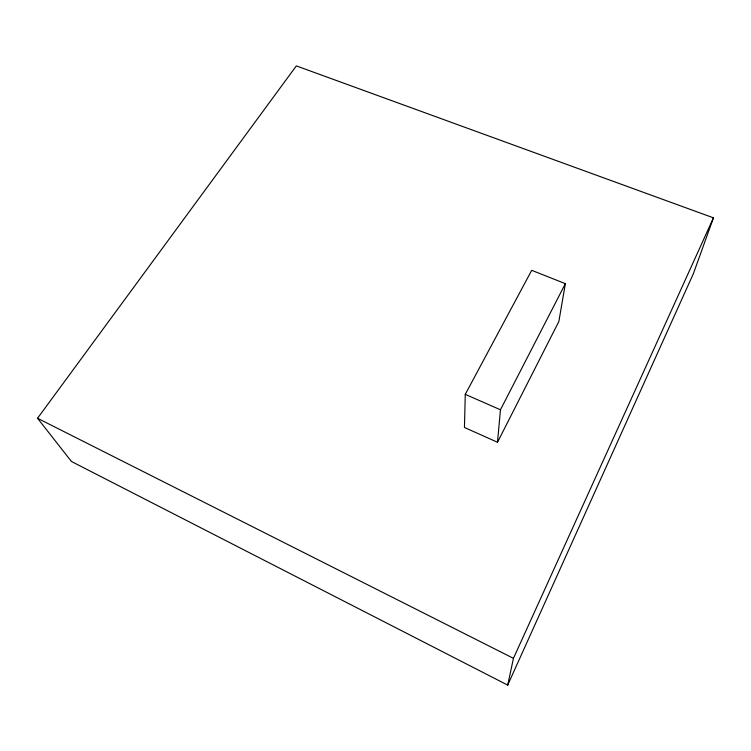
<?xml version="1.0" encoding="UTF-8"?>
<svg xmlns="http://www.w3.org/2000/svg" width="751" height="751" viewBox="0 0 751 751"><rect width="100%" height="100%" fill="white"/><g stroke="black" fill="none" stroke-linecap="round" stroke-linejoin="round"><path stroke-width="1.13" d="M465.273 394.359L464.447 427.479L497.5 442.264L558.866 321.484L565.353 283.662L531.699 270.322L465.273 394.359L500.457 409.783L497.5 442.264M507.704 685.1L513.449 658.336L713.45 217.837L296.326 65.9L37.55 418.269L71.448 461.49L507.704 685.1L693.361 273.711L713.45 217.837M500.457 409.783L565.353 283.662M37.55 418.269L513.449 658.336"/></g></svg>
